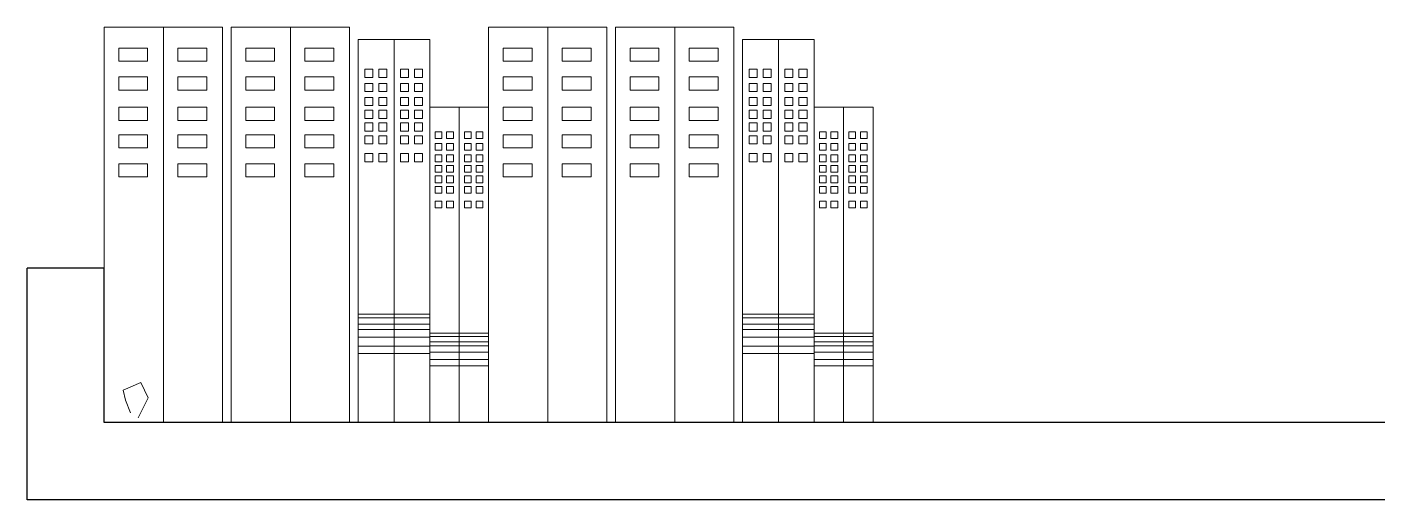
# Model space of a CAD drawing. Header units: millimetres. Extents: x 71641 to 191108, y -23091 to 29972.
# Drawn here: x 157133 to 158007, y -17632 to -17326 of the extents above; entities that cross this region are included whole.
import ezdxf

# ---------------------------------------------------------------- set-up
doc = ezdxf.new("R2010")
doc.units = ezdxf.units.MM
doc.layers.add('10', color=2, linetype='Continuous')
doc.layers.add('8', color=8, linetype='Continuous', lineweight=0)

msp = doc.modelspace()

# ---------------------------------------------------------------- linework, layer by layer
at = {"color": 3}
for p, q in [((157183.36, -17482.2), (157133.36, -17482.2)), ((157133.36, -17632.2), (157133.36, -17482.2)), ((157183.36, -17582.2), (157183.36, -17482.2)), ((157183.36, -17582.2), (157183.36, -17482.2)), ((159083.36, -17582.2), (157183.36, -17582.2)), ((159133.36, -17632.2), (157133.36, -17632.2))]:
    msp.add_line(p, q, dxfattribs=at)
at = {"layer": '10'}
msp.add_line((157183.36, -17582.2), (157183.36, -17497.2), dxfattribs=at)
at = {"layer": '8'}
for p, q in [((157183.36, -17582.2), (157183.36, -17326.35)), ((157183.36, -17326.35), (157221.61, -17326.35)), ((157221.61, -17582.2), (157221.61, -17326.35)), ((157221.61, -17326.35), (157221.61, -17582.2)), ((157221.61, -17326.35), (157259.86, -17326.35)), ((157259.86, -17326.35), (157259.86, -17582.2)), ((157265.53, -17582.2), (157265.53, -17326.35)), ((157265.53, -17326.35), (157303.78, -17326.35)), ((157303.78, -17582.2), (157303.78, -17326.35)), ((157303.78, -17326.35), (157303.78, -17582.2)), ((157303.78, -17326.35), (157342.03, -17326.35)), ((157342.03, -17326.35), (157342.03, -17582.2)), ((157432.06, -17582.2), (157432.06, -17326.35)), ((157432.06, -17326.35), (157470.31, -17326.35)), ((157470.31, -17582.2), (157470.31, -17326.35)), ((157470.31, -17326.35), (157470.31, -17582.2)), ((157470.31, -17326.35), (157508.56, -17326.35)), ((157508.56, -17326.35), (157508.56, -17582.2)), ((157514.22, -17582.2), (157514.22, -17326.35)), ((157514.22, -17326.35), (157552.47, -17326.35)), ((157552.47, -17582.2), (157552.47, -17326.35)), ((157552.47, -17326.35), (157552.47, -17582.2)), ((157552.47, -17326.35), (157590.72, -17326.35)), ((157590.72, -17326.35), (157590.72, -17582.2)), ((157192.71, -17339.95), (157211.41, -17339.95)), ((157192.71, -17348.45), (157192.71, -17339.95)), ((157211.41, -17339.95), (157211.41, -17348.45)), ((157230.96, -17339.95), (157249.66, -17339.95)), ((157230.96, -17348.45), (157230.96, -17339.95)), ((157249.66, -17339.95), (157249.66, -17348.45)), ((157274.88, -17339.95), (157293.58, -17339.95)), ((157274.88, -17348.45), (157274.88, -17339.95)), ((157293.58, -17339.95), (157293.58, -17348.45)), ((157313.13, -17339.95), (157331.83, -17339.95)), ((157313.13, -17348.45), (157313.13, -17339.95)), ((157331.83, -17339.95), (157331.83, -17348.45)), ((157347.71, -17582.2), (157347.71, -17334.34)), ((157347.71, -17334.34), (157370.85, -17334.34)), ((157370.85, -17334.34), (157370.85, -17582.2)), ((157370.85, -17582.2), (157370.85, -17334.34)), ((157370.85, -17334.34), (157393.98, -17334.34)), ((157393.98, -17334.34), (157393.98, -17582.2)), ((157441.41, -17339.95), (157460.11, -17339.95)), ((157441.41, -17348.45), (157441.41, -17339.95)), ((157460.11, -17339.95), (157460.11, -17348.45)), ((157479.66, -17339.95), (157498.36, -17339.95)), ((157479.66, -17348.45), (157479.66, -17339.95)), ((157498.36, -17339.95), (157498.36, -17348.45)), ((157523.57, -17339.95), (157542.27, -17339.95)), ((157523.57, -17348.45), (157523.57, -17339.95)), ((157542.27, -17339.95), (157542.27, -17348.45)), ((157561.82, -17339.95), (157580.52, -17339.95)), ((157561.82, -17348.45), (157561.82, -17339.95)), ((157580.52, -17339.95), (157580.52, -17348.45)), ((157596.41, -17582.2), (157596.41, -17334.34)), ((157596.41, -17334.34), (157619.54, -17334.34)), ((157619.54, -17334.34), (157619.54, -17582.2)), ((157619.54, -17582.2), (157619.54, -17334.34)), ((157619.54, -17334.34), (157642.67, -17334.34)), ((157642.67, -17334.34), (157642.67, -17582.2)), ((157211.41, -17348.45), (157192.71, -17348.45)), ((157249.66, -17348.45), (157230.96, -17348.45)), ((157293.58, -17348.45), (157274.88, -17348.45)), ((157331.83, -17348.45), (157313.13, -17348.45)), ((157460.11, -17348.45), (157441.41, -17348.45)), ((157498.36, -17348.45), (157479.66, -17348.45)), ((157542.27, -17348.45), (157523.57, -17348.45)), ((157580.52, -17348.45), (157561.82, -17348.45)), ((157192.71, -17358.65), (157211.41, -17358.65)), ((157192.71, -17367.15), (157192.71, -17358.65)), ((157211.41, -17358.65), (157211.41, -17367.15)), ((157230.96, -17358.65), (157249.66, -17358.65)), ((157230.96, -17367.15), (157230.96, -17358.65)), ((157249.66, -17358.65), (157249.66, -17367.15)), ((157274.88, -17358.65), (157293.58, -17358.65)), ((157274.88, -17367.15), (157274.88, -17358.65)), ((157293.58, -17358.65), (157293.58, -17367.15)), ((157313.13, -17358.65), (157331.83, -17358.65)), ((157313.13, -17367.15), (157313.13, -17358.65)), ((157331.83, -17358.65), (157331.83, -17367.15)), ((157351.84, -17358.96), (157351.84, -17353.67)), ((157351.84, -17353.67), (157357.13, -17353.67)), ((157357.13, -17358.96), (157351.84, -17358.96)), ((157357.13, -17353.67), (157357.13, -17358.96)), ((157360.93, -17358.96), (157360.93, -17353.67)), ((157360.93, -17353.67), (157366.22, -17353.67)), ((157366.22, -17358.96), (157360.93, -17358.96)), ((157366.22, -17353.67), (157366.22, -17358.96)), ((157374.98, -17358.96), (157374.98, -17353.67)), ((157374.98, -17353.67), (157380.26, -17353.67)), ((157380.26, -17358.96), (157374.98, -17358.96)), ((157380.26, -17353.67), (157380.26, -17358.96)), ((157384.06, -17358.96), (157384.06, -17353.67)), ((157384.06, -17353.67), (157389.35, -17353.67)), ((157389.35, -17358.96), (157384.06, -17358.96)), ((157389.35, -17353.67), (157389.35, -17358.96)), ((157441.41, -17358.65), (157460.11, -17358.65)), ((157441.41, -17367.15), (157441.41, -17358.65)), ((157460.11, -17358.65), (157460.11, -17367.15)), ((157479.66, -17358.65), (157498.36, -17358.65)), ((157479.66, -17367.15), (157479.66, -17358.65)), ((157498.36, -17358.65), (157498.36, -17367.15)), ((157523.57, -17358.65), (157542.27, -17358.65)), ((157523.57, -17367.15), (157523.57, -17358.65)), ((157542.27, -17358.65), (157542.27, -17367.15)), ((157561.82, -17358.65), (157580.52, -17358.65)), ((157561.82, -17367.15), (157561.82, -17358.65)), ((157580.52, -17358.65), (157580.52, -17367.15)), ((157600.54, -17358.96), (157600.54, -17353.67)), ((157600.54, -17353.67), (157605.83, -17353.67)), ((157605.83, -17358.96), (157600.54, -17358.96)), ((157605.83, -17353.67), (157605.83, -17358.96)), ((157609.63, -17358.96), (157609.63, -17353.67)), ((157609.63, -17353.67), (157614.91, -17353.67)), ((157614.91, -17358.96), (157609.63, -17358.96)), ((157614.91, -17353.67), (157614.91, -17358.96)), ((157623.67, -17353.67), (157628.96, -17353.67)), ((157623.67, -17358.96), (157623.67, -17353.67)), ((157628.96, -17358.96), (157623.67, -17358.96)), ((157628.96, -17353.67), (157628.96, -17358.96)), ((157632.76, -17358.96), (157632.76, -17353.67)), ((157632.76, -17353.67), (157638.05, -17353.67)), ((157638.05, -17358.96), (157632.76, -17358.96)), ((157638.05, -17353.67), (157638.05, -17358.96)), ((157211.41, -17367.15), (157192.71, -17367.15)), ((157249.66, -17367.15), (157230.96, -17367.15)), ((157293.58, -17367.15), (157274.88, -17367.15)), ((157331.83, -17367.15), (157313.13, -17367.15)), ((157351.84, -17362.76), (157357.13, -17362.76)), ((157351.84, -17368.05), (157351.84, -17362.76)), ((157357.13, -17368.05), (157351.84, -17368.05)), ((157357.13, -17362.76), (157357.13, -17368.05)), ((157360.93, -17368.05), (157360.93, -17362.76)), ((157360.93, -17362.76), (157366.22, -17362.76)), ((157366.22, -17368.05), (157360.93, -17368.05)), ((157366.22, -17362.76), (157366.22, -17368.05)), ((157374.98, -17362.76), (157380.26, -17362.76)), ((157374.98, -17368.05), (157374.98, -17362.76)), ((157380.26, -17368.05), (157374.98, -17368.05)), ((157380.26, -17362.76), (157380.26, -17368.05)), ((157384.06, -17362.76), (157389.35, -17362.76)), ((157384.06, -17368.05), (157384.06, -17362.76)), ((157389.35, -17368.05), (157384.06, -17368.05)), ((157389.35, -17362.76), (157389.35, -17368.05)), ((157460.11, -17367.15), (157441.41, -17367.15)), ((157498.36, -17367.15), (157479.66, -17367.15)), ((157542.27, -17367.15), (157523.57, -17367.15)), ((157580.52, -17367.15), (157561.82, -17367.15)), ((157600.54, -17362.76), (157605.83, -17362.76)), ((157600.54, -17368.05), (157600.54, -17362.76)), ((157605.83, -17368.05), (157600.54, -17368.05)), ((157605.83, -17362.76), (157605.83, -17368.05)), ((157609.63, -17368.05), (157609.63, -17362.76)), ((157609.63, -17362.76), (157614.91, -17362.76)), ((157614.91, -17368.05), (157609.63, -17368.05)), ((157614.91, -17362.76), (157614.91, -17368.05)), ((157623.67, -17362.76), (157628.96, -17362.76)), ((157623.67, -17368.05), (157623.67, -17362.76)), ((157628.96, -17368.05), (157623.67, -17368.05)), ((157628.96, -17362.76), (157628.96, -17368.05)), ((157632.76, -17362.76), (157638.05, -17362.76)), ((157632.76, -17368.05), (157632.76, -17362.76)), ((157638.05, -17368.05), (157632.76, -17368.05)), ((157638.05, -17362.76), (157638.05, -17368.05)), ((157351.84, -17371.85), (157357.13, -17371.85)), ((157351.84, -17377.14), (157351.84, -17371.85)), ((157357.13, -17377.14), (157351.84, -17377.14)), ((157357.13, -17371.85), (157357.13, -17377.14)), ((157360.93, -17377.14), (157360.93, -17371.85)), ((157360.93, -17371.85), (157366.22, -17371.85)), ((157366.22, -17377.14), (157360.93, -17377.14)), ((157366.22, -17371.85), (157366.22, -17377.14)), ((157374.98, -17371.85), (157380.26, -17371.85)), ((157374.98, -17377.14), (157374.98, -17371.85)), ((157380.26, -17377.14), (157374.98, -17377.14)), ((157380.26, -17371.85), (157380.26, -17377.14)), ((157384.06, -17371.85), (157389.35, -17371.85)), ((157384.06, -17377.14), (157384.06, -17371.85)), ((157389.35, -17377.14), (157384.06, -17377.14)), ((157389.35, -17371.85), (157389.35, -17377.14)), ((157600.54, -17371.85), (157605.83, -17371.85)), ((157600.54, -17377.14), (157600.54, -17371.85)), ((157605.83, -17377.14), (157600.54, -17377.14)), ((157605.83, -17371.85), (157605.83, -17377.14)), ((157609.63, -17377.14), (157609.63, -17371.85)), ((157609.63, -17371.85), (157614.91, -17371.85)), ((157614.91, -17377.14), (157609.63, -17377.14)), ((157614.91, -17371.85), (157614.91, -17377.14)), ((157623.67, -17371.85), (157628.96, -17371.85)), ((157623.67, -17377.14), (157623.67, -17371.85)), ((157628.96, -17377.14), (157623.67, -17377.14)), ((157628.96, -17371.85), (157628.96, -17377.14)), ((157632.76, -17371.85), (157638.05, -17371.85)), ((157632.76, -17377.14), (157632.76, -17371.85)), ((157638.05, -17377.14), (157632.76, -17377.14)), ((157638.05, -17371.85), (157638.05, -17377.14)), ((157192.71, -17386.7), (157192.71, -17378.2)), ((157192.71, -17378.2), (157211.41, -17378.2)), ((157211.41, -17378.2), (157211.41, -17386.7)), ((157230.96, -17386.7), (157230.96, -17378.2)), ((157230.96, -17378.2), (157249.66, -17378.2)), ((157249.66, -17378.2), (157249.66, -17386.7)), ((157274.88, -17378.2), (157293.58, -17378.2)), ((157274.88, -17386.7), (157274.88, -17378.2)), ((157293.58, -17378.2), (157293.58, -17386.7)), ((157313.13, -17378.2), (157331.83, -17378.2)), ((157313.13, -17386.7), (157313.13, -17378.2)), ((157331.83, -17378.2), (157331.83, -17386.7)), ((157351.84, -17380.11), (157357.13, -17380.11)), ((157351.84, -17385.4), (157351.84, -17380.11)), ((157357.13, -17385.4), (157351.84, -17385.4)), ((157357.13, -17380.11), (157357.13, -17385.4)), ((157360.93, -17385.4), (157360.93, -17380.11)), ((157360.93, -17380.11), (157366.22, -17380.11)), ((157366.22, -17385.4), (157360.93, -17385.4)), ((157366.22, -17380.11), (157366.22, -17385.4)), ((157374.98, -17380.11), (157380.26, -17380.11)), ((157374.98, -17385.4), (157374.98, -17380.11)), ((157380.26, -17385.4), (157374.98, -17385.4)), ((157380.26, -17380.11), (157380.26, -17385.4)), ((157384.06, -17380.11), (157389.35, -17380.11)), ((157384.06, -17385.4), (157384.06, -17380.11)), ((157389.35, -17385.4), (157384.06, -17385.4)), ((157389.35, -17380.11), (157389.35, -17385.4)), ((157393.98, -17582.2), (157393.98, -17378.2)), ((157393.98, -17378.2), (157413.02, -17378.2)), ((157413.02, -17378.2), (157413.02, -17582.2)), ((157413.02, -17582.2), (157413.02, -17378.2)), ((157413.02, -17378.2), (157432.06, -17378.2)), ((157432.06, -17378.2), (157432.06, -17582.2)), ((157441.41, -17386.7), (157441.41, -17378.2)), ((157441.41, -17378.2), (157460.11, -17378.2)), ((157460.11, -17378.2), (157460.11, -17386.7)), ((157479.66, -17386.7), (157479.66, -17378.2)), ((157479.66, -17378.2), (157498.36, -17378.2)), ((157498.36, -17378.2), (157498.36, -17386.7)), ((157523.57, -17378.2), (157542.27, -17378.2)), ((157523.57, -17386.7), (157523.57, -17378.2)), ((157542.27, -17378.2), (157542.27, -17386.7)), ((157561.82, -17378.2), (157580.52, -17378.2)), ((157561.82, -17386.7), (157561.82, -17378.2)), ((157580.52, -17378.2), (157580.52, -17386.7)), ((157600.54, -17380.11), (157605.83, -17380.11)), ((157600.54, -17385.4), (157600.54, -17380.11)), ((157605.83, -17385.4), (157600.54, -17385.4)), ((157605.83, -17380.11), (157605.83, -17385.4)), ((157609.63, -17385.4), (157609.63, -17380.11)), ((157609.63, -17380.11), (157614.91, -17380.11)), ((157614.91, -17385.4), (157609.63, -17385.4)), ((157614.91, -17380.11), (157614.91, -17385.4)), ((157623.67, -17380.11), (157628.96, -17380.11)), ((157623.67, -17385.4), (157623.67, -17380.11)), ((157628.96, -17385.4), (157623.67, -17385.4)), ((157628.96, -17380.11), (157628.96, -17385.4)), ((157632.76, -17380.11), (157638.05, -17380.11)), ((157632.76, -17385.4), (157632.76, -17380.11)), ((157638.05, -17385.4), (157632.76, -17385.4)), ((157638.05, -17380.11), (157638.05, -17385.4)), ((157642.67, -17582.2), (157642.67, -17378.2)), ((157642.67, -17378.2), (157661.71, -17378.2)), ((157661.71, -17378.2), (157661.71, -17582.2)), ((157661.71, -17582.2), (157661.71, -17378.2)), ((157661.71, -17378.2), (157680.75, -17378.2)), ((157680.75, -17378.2), (157680.75, -17582.2)), ((157211.41, -17386.7), (157192.71, -17386.7)), ((157249.66, -17386.7), (157230.96, -17386.7)), ((157293.58, -17386.7), (157274.88, -17386.7)), ((157331.83, -17386.7), (157313.13, -17386.7)), ((157351.84, -17388.37), (157357.13, -17388.37)), ((157351.84, -17393.66), (157351.84, -17388.37)), ((157357.13, -17393.66), (157351.84, -17393.66)), ((157357.13, -17388.37), (157357.13, -17393.66)), ((157360.93, -17393.66), (157360.93, -17388.37)), ((157360.93, -17388.37), (157366.22, -17388.37)), ((157366.22, -17393.66), (157360.93, -17393.66)), ((157366.22, -17388.37), (157366.22, -17393.66)), ((157374.98, -17388.37), (157380.26, -17388.37)), ((157374.98, -17393.66), (157374.98, -17388.37)), ((157380.26, -17393.66), (157374.98, -17393.66)), ((157380.26, -17388.37), (157380.26, -17393.66)), ((157384.06, -17388.37), (157389.35, -17388.37)), ((157384.06, -17393.66), (157384.06, -17388.37)), ((157389.35, -17393.66), (157384.06, -17393.66)), ((157389.35, -17388.37), (157389.35, -17393.66)), ((157397.38, -17394.11), (157401.73, -17394.11)), ((157397.38, -17398.46), (157397.38, -17394.11)), ((157401.73, -17394.11), (157401.73, -17398.46)), ((157404.86, -17394.11), (157409.21, -17394.11)), ((157404.86, -17398.46), (157404.86, -17394.11)), ((157409.21, -17394.11), (157409.21, -17398.46)), ((157416.42, -17394.11), (157420.77, -17394.11)), ((157416.42, -17398.46), (157416.42, -17394.11)), ((157420.77, -17394.11), (157420.77, -17398.46)), ((157423.9, -17394.11), (157428.25, -17394.11)), ((157423.9, -17398.46), (157423.9, -17394.11)), ((157428.25, -17394.11), (157428.25, -17398.46)), ((157460.11, -17386.7), (157441.41, -17386.7)), ((157498.36, -17386.7), (157479.66, -17386.7)), ((157542.27, -17386.7), (157523.57, -17386.7)), ((157580.52, -17386.7), (157561.82, -17386.7)), ((157600.54, -17388.37), (157605.83, -17388.37)), ((157600.54, -17393.66), (157600.54, -17388.37)), ((157605.83, -17393.66), (157600.54, -17393.66)), ((157605.83, -17388.37), (157605.83, -17393.66)), ((157609.63, -17393.66), (157609.63, -17388.37)), ((157609.63, -17388.37), (157614.91, -17388.37)), ((157614.91, -17393.66), (157609.63, -17393.66)), ((157614.91, -17388.37), (157614.91, -17393.66)), ((157623.67, -17388.37), (157628.96, -17388.37)), ((157623.67, -17393.66), (157623.67, -17388.37)), ((157628.96, -17393.66), (157623.67, -17393.66)), ((157628.96, -17388.37), (157628.96, -17393.66)), ((157632.76, -17388.37), (157638.05, -17388.37)), ((157632.76, -17393.66), (157632.76, -17388.37)), ((157638.05, -17393.66), (157632.76, -17393.66)), ((157638.05, -17388.37), (157638.05, -17393.66)), ((157646.07, -17394.11), (157650.43, -17394.11)), ((157646.07, -17398.46), (157646.07, -17394.11)), ((157650.43, -17394.11), (157650.43, -17398.46)), ((157653.55, -17394.11), (157657.91, -17394.11)), ((157653.55, -17398.46), (157653.55, -17394.11)), ((157657.91, -17394.11), (157657.91, -17398.46)), ((157665.11, -17394.11), (157669.47, -17394.11)), ((157665.11, -17398.46), (157665.11, -17394.11)), ((157669.47, -17394.11), (157669.47, -17398.46)), ((157672.59, -17394.11), (157676.95, -17394.11)), ((157672.59, -17398.46), (157672.59, -17394.11)), ((157676.95, -17394.11), (157676.95, -17398.46)), ((157192.71, -17404.55), (157192.71, -17396.05)), ((157192.71, -17396.05), (157211.41, -17396.05)), ((157211.41, -17396.05), (157211.41, -17404.55)), ((157230.96, -17404.55), (157230.96, -17396.05)), ((157230.96, -17396.05), (157249.66, -17396.05)), ((157249.66, -17396.05), (157249.66, -17404.55)), ((157274.88, -17396.05), (157293.58, -17396.05)), ((157274.88, -17404.55), (157274.88, -17396.05)), ((157293.58, -17396.05), (157293.58, -17404.55)), ((157313.13, -17404.55), (157313.13, -17396.05)), ((157313.13, -17396.05), (157331.83, -17396.05)), ((157331.83, -17396.05), (157331.83, -17404.55)), ((157351.84, -17401.92), (157351.84, -17396.63)), ((157351.84, -17396.63), (157357.13, -17396.63)), ((157357.13, -17401.92), (157351.84, -17401.92)), ((157357.13, -17396.63), (157357.13, -17401.92)), ((157360.93, -17401.92), (157360.93, -17396.63)), ((157360.93, -17396.63), (157366.22, -17396.63)), ((157366.22, -17401.92), (157360.93, -17401.92)), ((157366.22, -17396.63), (157366.22, -17401.92)), ((157374.98, -17401.92), (157374.98, -17396.63)), ((157374.98, -17396.63), (157380.26, -17396.63)), ((157380.26, -17401.92), (157374.98, -17401.92)), ((157380.26, -17396.63), (157380.26, -17401.92)), ((157384.06, -17401.92), (157384.06, -17396.63)), ((157384.06, -17396.63), (157389.35, -17396.63)), ((157389.35, -17401.92), (157384.06, -17401.92)), ((157389.35, -17396.63), (157389.35, -17401.92)), ((157401.73, -17398.46), (157397.38, -17398.46)), ((157397.38, -17401.59), (157401.73, -17401.59)), ((157397.38, -17405.94), (157397.38, -17401.59)), ((157401.73, -17401.59), (157401.73, -17405.94)), ((157409.21, -17398.46), (157404.86, -17398.46)), ((157404.86, -17401.59), (157409.21, -17401.59)), ((157404.86, -17405.94), (157404.86, -17401.59)), ((157409.21, -17401.59), (157409.21, -17405.94)), ((157420.77, -17398.46), (157416.42, -17398.46)), ((157416.42, -17401.59), (157420.77, -17401.59)), ((157416.42, -17405.94), (157416.42, -17401.59)), ((157420.77, -17401.59), (157420.77, -17405.94)), ((157428.25, -17398.46), (157423.9, -17398.46)), ((157423.9, -17401.59), (157428.25, -17401.59)), ((157423.9, -17405.94), (157423.9, -17401.59)), ((157428.25, -17401.59), (157428.25, -17405.94)), ((157441.41, -17404.55), (157441.41, -17396.05)), ((157441.41, -17396.05), (157460.11, -17396.05)), ((157460.11, -17396.05), (157460.11, -17404.55)), ((157479.66, -17404.55), (157479.66, -17396.05)), ((157479.66, -17396.05), (157498.36, -17396.05)), ((157498.36, -17396.05), (157498.36, -17404.55)), ((157523.57, -17396.05), (157542.27, -17396.05)), ((157523.57, -17404.55), (157523.57, -17396.05)), ((157542.27, -17396.05), (157542.27, -17404.55)), ((157561.82, -17404.55), (157561.82, -17396.05)), ((157561.82, -17396.05), (157580.52, -17396.05)), ((157580.52, -17396.05), (157580.52, -17404.55)), ((157600.54, -17401.92), (157600.54, -17396.63)), ((157600.54, -17396.63), (157605.83, -17396.63)), ((157605.83, -17401.92), (157600.54, -17401.92)), ((157605.83, -17396.63), (157605.83, -17401.92)), ((157609.63, -17401.92), (157609.63, -17396.63)), ((157609.63, -17396.63), (157614.91, -17396.63)), ((157614.91, -17401.92), (157609.63, -17401.92)), ((157614.91, -17396.63), (157614.91, -17401.92)), ((157623.67, -17396.63), (157628.96, -17396.63)), ((157623.67, -17401.92), (157623.67, -17396.63)), ((157628.96, -17401.92), (157623.67, -17401.92)), ((157628.96, -17396.63), (157628.96, -17401.92)), ((157632.76, -17401.92), (157632.76, -17396.63)), ((157632.76, -17396.63), (157638.05, -17396.63)), ((157638.05, -17401.92), (157632.76, -17401.92)), ((157638.05, -17396.63), (157638.05, -17401.92)), ((157650.43, -17398.46), (157646.07, -17398.46)), ((157646.07, -17401.59), (157650.43, -17401.59)), ((157646.07, -17405.94), (157646.07, -17401.59)), ((157650.43, -17401.59), (157650.43, -17405.94)), ((157657.91, -17398.46), (157653.55, -17398.46)), ((157653.55, -17401.59), (157657.91, -17401.59)), ((157653.55, -17405.94), (157653.55, -17401.59)), ((157657.91, -17401.59), (157657.91, -17405.94)), ((157669.47, -17398.46), (157665.11, -17398.46)), ((157665.11, -17401.59), (157669.47, -17401.59)), ((157665.11, -17405.94), (157665.11, -17401.59)), ((157669.47, -17401.59), (157669.47, -17405.94)), ((157676.95, -17398.46), (157672.59, -17398.46)), ((157672.59, -17401.59), (157676.95, -17401.59)), ((157672.59, -17405.94), (157672.59, -17401.59)), ((157676.95, -17401.59), (157676.95, -17405.94)), ((157211.41, -17404.55), (157192.71, -17404.55)), ((157249.66, -17404.55), (157230.96, -17404.55)), ((157293.58, -17404.55), (157274.88, -17404.55)), ((157331.83, -17404.55), (157313.13, -17404.55)), ((157351.84, -17408.2), (157357.13, -17408.2)), ((157351.84, -17413.49), (157351.84, -17408.2)), ((157357.13, -17408.2), (157357.13, -17413.49)), ((157360.93, -17413.49), (157360.93, -17408.2)), ((157360.93, -17408.2), (157366.22, -17408.2)), ((157366.22, -17408.2), (157366.22, -17413.49)), ((157374.98, -17408.2), (157380.26, -17408.2)), ((157374.98, -17413.49), (157374.98, -17408.2)), ((157380.26, -17408.2), (157380.26, -17413.49)), ((157384.06, -17408.2), (157389.35, -17408.2)), ((157384.06, -17413.49), (157384.06, -17408.2)), ((157389.35, -17408.2), (157389.35, -17413.49)), ((157401.73, -17405.94), (157397.38, -17405.94)), ((157397.38, -17409.07), (157401.73, -17409.07)), ((157397.38, -17413.42), (157397.38, -17409.07)), ((157401.73, -17409.07), (157401.73, -17413.42)), ((157409.21, -17405.94), (157404.86, -17405.94)), ((157404.86, -17409.07), (157409.21, -17409.07)), ((157404.86, -17413.42), (157404.86, -17409.07)), ((157409.21, -17409.07), (157409.21, -17413.42)), ((157420.77, -17405.94), (157416.42, -17405.94)), ((157416.42, -17409.07), (157420.77, -17409.07)), ((157416.42, -17413.42), (157416.42, -17409.07)), ((157420.77, -17409.07), (157420.77, -17413.42)), ((157428.25, -17405.94), (157423.9, -17405.94)), ((157423.9, -17409.07), (157428.25, -17409.07)), ((157423.9, -17413.42), (157423.9, -17409.07)), ((157428.25, -17409.07), (157428.25, -17413.42)), ((157460.11, -17404.55), (157441.41, -17404.55)), ((157498.36, -17404.55), (157479.66, -17404.55)), ((157542.27, -17404.55), (157523.57, -17404.55)), ((157580.52, -17404.55), (157561.82, -17404.55)), ((157600.54, -17408.2), (157605.83, -17408.2)), ((157600.54, -17413.49), (157600.54, -17408.2)), ((157605.83, -17408.2), (157605.83, -17413.49)), ((157609.63, -17413.49), (157609.63, -17408.2)), ((157609.63, -17408.2), (157614.91, -17408.2)), ((157614.91, -17408.2), (157614.91, -17413.49)), ((157623.67, -17408.2), (157628.96, -17408.2)), ((157623.67, -17413.49), (157623.67, -17408.2)), ((157628.96, -17408.2), (157628.96, -17413.49)), ((157632.76, -17408.2), (157638.05, -17408.2)), ((157632.76, -17413.49), (157632.76, -17408.2)), ((157638.05, -17408.2), (157638.05, -17413.49)), ((157650.43, -17405.94), (157646.07, -17405.94)), ((157646.07, -17409.07), (157650.43, -17409.07)), ((157646.07, -17413.42), (157646.07, -17409.07)), ((157650.43, -17409.07), (157650.43, -17413.42)), ((157657.91, -17405.94), (157653.55, -17405.94)), ((157653.55, -17409.07), (157657.91, -17409.07)), ((157653.55, -17413.42), (157653.55, -17409.07)), ((157657.91, -17409.07), (157657.91, -17413.42)), ((157669.47, -17405.94), (157665.11, -17405.94)), ((157665.11, -17409.07), (157669.47, -17409.07)), ((157665.11, -17413.42), (157665.11, -17409.07)), ((157669.47, -17409.07), (157669.47, -17413.42)), ((157676.95, -17405.94), (157672.59, -17405.94)), ((157672.59, -17409.07), (157676.95, -17409.07)), ((157672.59, -17413.42), (157672.59, -17409.07)), ((157676.95, -17409.07), (157676.95, -17413.42)), ((157192.71, -17414.75), (157211.41, -17414.75)), ((157192.71, -17423.25), (157192.71, -17414.75)), ((157211.41, -17414.75), (157211.41, -17423.25)), ((157230.96, -17414.75), (157249.66, -17414.75)), ((157230.96, -17423.25), (157230.96, -17414.75)), ((157249.66, -17414.75), (157249.66, -17423.25)), ((157274.88, -17414.75), (157293.58, -17414.75)), ((157274.88, -17423.25), (157274.88, -17414.75)), ((157293.58, -17414.75), (157293.58, -17423.25)), ((157313.13, -17414.75), (157331.83, -17414.75)), ((157313.13, -17423.25), (157313.13, -17414.75)), ((157331.83, -17414.75), (157331.83, -17423.25)), ((157357.13, -17413.49), (157351.84, -17413.49)), ((157366.22, -17413.49), (157360.93, -17413.49)), ((157380.26, -17413.49), (157374.98, -17413.49)), ((157389.35, -17413.49), (157384.06, -17413.49)), ((157401.73, -17413.42), (157397.38, -17413.42)), ((157397.38, -17415.87), (157401.73, -17415.87)), ((157397.38, -17420.22), (157397.38, -17415.87)), ((157401.73, -17420.22), (157397.38, -17420.22)), ((157401.73, -17415.87), (157401.73, -17420.22)), ((157409.21, -17413.42), (157404.86, -17413.42)), ((157404.86, -17415.87), (157409.21, -17415.87)), ((157404.86, -17420.22), (157404.86, -17415.87)), ((157409.21, -17420.22), (157404.86, -17420.22)), ((157409.21, -17415.87), (157409.21, -17420.22)), ((157420.77, -17413.42), (157416.42, -17413.42)), ((157416.42, -17415.87), (157420.77, -17415.87)), ((157416.42, -17420.22), (157416.42, -17415.87)), ((157420.77, -17420.22), (157416.42, -17420.22)), ((157420.77, -17415.87), (157420.77, -17420.22)), ((157428.25, -17413.42), (157423.9, -17413.42)), ((157423.9, -17415.87), (157428.25, -17415.87)), ((157423.9, -17420.22), (157423.9, -17415.87)), ((157428.25, -17420.22), (157423.9, -17420.22)), ((157428.25, -17415.87), (157428.25, -17420.22)), ((157441.41, -17414.75), (157460.11, -17414.75)), ((157441.41, -17423.25), (157441.41, -17414.75)), ((157460.11, -17414.75), (157460.11, -17423.25)), ((157479.66, -17414.75), (157498.36, -17414.75)), ((157479.66, -17423.25), (157479.66, -17414.75)), ((157498.36, -17414.75), (157498.36, -17423.25)), ((157523.57, -17414.75), (157542.27, -17414.75)), ((157523.57, -17423.25), (157523.57, -17414.75)), ((157542.27, -17414.75), (157542.27, -17423.25)), ((157561.82, -17414.75), (157580.52, -17414.75)), ((157561.82, -17423.25), (157561.82, -17414.75)), ((157580.52, -17414.75), (157580.52, -17423.25)), ((157605.83, -17413.49), (157600.54, -17413.49)), ((157614.91, -17413.49), (157609.63, -17413.49)), ((157628.96, -17413.49), (157623.67, -17413.49)), ((157638.05, -17413.49), (157632.76, -17413.49)), ((157650.43, -17413.42), (157646.07, -17413.42)), ((157646.07, -17415.87), (157650.43, -17415.87)), ((157646.07, -17420.22), (157646.07, -17415.87)), ((157650.43, -17420.22), (157646.07, -17420.22)), ((157650.43, -17415.87), (157650.43, -17420.22)), ((157657.91, -17413.42), (157653.55, -17413.42)), ((157653.55, -17415.87), (157657.91, -17415.87)), ((157653.55, -17420.22), (157653.55, -17415.87)), ((157657.91, -17420.22), (157653.55, -17420.22)), ((157657.91, -17415.87), (157657.91, -17420.22)), ((157669.47, -17413.42), (157665.11, -17413.42)), ((157665.11, -17415.87), (157669.47, -17415.87)), ((157665.11, -17420.22), (157665.11, -17415.87)), ((157669.47, -17420.22), (157665.11, -17420.22)), ((157669.47, -17415.87), (157669.47, -17420.22)), ((157676.95, -17413.42), (157672.59, -17413.42)), ((157672.59, -17415.87), (157676.95, -17415.87)), ((157672.59, -17420.22), (157672.59, -17415.87)), ((157676.95, -17420.22), (157672.59, -17420.22)), ((157676.95, -17415.87), (157676.95, -17420.22)), ((157211.41, -17423.25), (157192.71, -17423.25)), ((157249.66, -17423.25), (157230.96, -17423.25)), ((157293.58, -17423.25), (157274.88, -17423.25)), ((157331.83, -17423.25), (157313.13, -17423.25)), ((157397.38, -17427.02), (157397.38, -17422.67)), ((157397.38, -17422.67), (157401.73, -17422.67)), ((157401.73, -17427.02), (157397.38, -17427.02)), ((157397.38, -17429.47), (157401.73, -17429.47)), ((157397.38, -17433.82), (157397.38, -17429.47)), ((157401.73, -17422.67), (157401.73, -17427.02)), ((157401.73, -17429.47), (157401.73, -17433.82)), ((157404.86, -17427.02), (157404.86, -17422.67)), ((157404.86, -17422.67), (157409.21, -17422.67)), ((157409.21, -17427.02), (157404.86, -17427.02)), ((157404.86, -17429.47), (157409.21, -17429.47)), ((157404.86, -17433.82), (157404.86, -17429.47)), ((157409.21, -17422.67), (157409.21, -17427.02)), ((157409.21, -17429.47), (157409.21, -17433.82)), ((157416.42, -17427.02), (157416.42, -17422.67)), ((157416.42, -17422.67), (157420.77, -17422.67)), ((157420.77, -17427.02), (157416.42, -17427.02)), ((157416.42, -17429.47), (157420.77, -17429.47)), ((157416.42, -17433.82), (157416.42, -17429.47)), ((157420.77, -17422.67), (157420.77, -17427.02)), ((157420.77, -17429.47), (157420.77, -17433.82)), ((157423.9, -17427.02), (157423.9, -17422.67)), ((157423.9, -17422.67), (157428.25, -17422.67)), ((157428.25, -17427.02), (157423.9, -17427.02)), ((157423.9, -17429.47), (157428.25, -17429.47)), ((157423.9, -17433.82), (157423.9, -17429.47)), ((157428.25, -17422.67), (157428.25, -17427.02)), ((157428.25, -17429.47), (157428.25, -17433.82)), ((157460.11, -17423.25), (157441.41, -17423.25)), ((157498.36, -17423.25), (157479.66, -17423.25)), ((157542.27, -17423.25), (157523.57, -17423.25)), ((157580.52, -17423.25), (157561.82, -17423.25)), ((157646.07, -17427.02), (157646.07, -17422.67)), ((157646.07, -17422.67), (157650.43, -17422.67)), ((157650.43, -17427.02), (157646.07, -17427.02)), ((157646.07, -17429.47), (157650.43, -17429.47)), ((157646.07, -17433.82), (157646.07, -17429.47)), ((157650.43, -17422.67), (157650.43, -17427.02)), ((157650.43, -17429.47), (157650.43, -17433.82)), ((157653.55, -17427.02), (157653.55, -17422.67)), ((157653.55, -17422.67), (157657.91, -17422.67)), ((157657.91, -17427.02), (157653.55, -17427.02)), ((157653.55, -17429.47), (157657.91, -17429.47)), ((157653.55, -17433.82), (157653.55, -17429.47)), ((157657.91, -17422.67), (157657.91, -17427.02)), ((157657.91, -17429.47), (157657.91, -17433.82)), ((157665.11, -17427.02), (157665.11, -17422.67)), ((157665.11, -17422.67), (157669.47, -17422.67)), ((157669.47, -17427.02), (157665.11, -17427.02)), ((157665.11, -17429.47), (157669.47, -17429.47)), ((157665.11, -17433.82), (157665.11, -17429.47)), ((157669.47, -17422.67), (157669.47, -17427.02)), ((157669.47, -17429.47), (157669.47, -17433.82)), ((157672.59, -17427.02), (157672.59, -17422.67)), ((157672.59, -17422.67), (157676.95, -17422.67)), ((157676.95, -17427.02), (157672.59, -17427.02)), ((157672.59, -17429.47), (157676.95, -17429.47)), ((157672.59, -17433.82), (157672.59, -17429.47)), ((157676.95, -17422.67), (157676.95, -17427.02)), ((157676.95, -17429.47), (157676.95, -17433.82)), ((157401.73, -17433.82), (157397.38, -17433.82)), ((157409.21, -17433.82), (157404.86, -17433.82)), ((157420.77, -17433.82), (157416.42, -17433.82)), ((157428.25, -17433.82), (157423.9, -17433.82)), ((157650.43, -17433.82), (157646.07, -17433.82)), ((157657.91, -17433.82), (157653.55, -17433.82)), ((157669.47, -17433.82), (157665.11, -17433.82)), ((157676.95, -17433.82), (157672.59, -17433.82)), ((157397.38, -17438.99), (157401.73, -17438.99)), ((157397.38, -17443.34), (157397.38, -17438.99)), ((157401.73, -17443.34), (157397.38, -17443.34)), ((157401.73, -17438.99), (157401.73, -17443.34)), ((157404.86, -17438.99), (157409.21, -17438.99)), ((157404.86, -17443.34), (157404.86, -17438.99)), ((157409.21, -17443.34), (157404.86, -17443.34)), ((157409.21, -17438.99), (157409.21, -17443.34)), ((157416.42, -17438.99), (157420.77, -17438.99)), ((157416.42, -17443.34), (157416.42, -17438.99)), ((157420.77, -17443.34), (157416.42, -17443.34)), ((157420.77, -17438.99), (157420.77, -17443.34)), ((157423.9, -17438.99), (157428.25, -17438.99)), ((157423.9, -17443.34), (157423.9, -17438.99)), ((157428.25, -17443.34), (157423.9, -17443.34)), ((157428.25, -17438.99), (157428.25, -17443.34)), ((157646.07, -17438.99), (157650.43, -17438.99)), ((157646.07, -17443.34), (157646.07, -17438.99)), ((157650.43, -17443.34), (157646.07, -17443.34)), ((157650.43, -17438.99), (157650.43, -17443.34)), ((157653.55, -17438.99), (157657.91, -17438.99)), ((157653.55, -17443.34), (157653.55, -17438.99)), ((157657.91, -17443.34), (157653.55, -17443.34)), ((157657.91, -17438.99), (157657.91, -17443.34)), ((157665.11, -17438.99), (157669.47, -17438.99)), ((157665.11, -17443.34), (157665.11, -17438.99)), ((157669.47, -17443.34), (157665.11, -17443.34)), ((157669.47, -17438.99), (157669.47, -17443.34)), ((157672.59, -17438.99), (157676.95, -17438.99)), ((157672.59, -17443.34), (157672.59, -17438.99)), ((157676.95, -17443.34), (157672.59, -17443.34)), ((157676.95, -17438.99), (157676.95, -17443.34)), ((157370.85, -17511.97), (157347.71, -17511.97)), ((157370.85, -17514.45), (157347.71, -17514.45)), ((157393.98, -17511.97), (157370.85, -17511.97)), ((157393.98, -17514.45), (157370.85, -17514.45)), ((157619.54, -17511.97), (157596.41, -17511.97)), ((157619.54, -17514.45), (157596.41, -17514.45)), ((157642.67, -17511.97), (157619.54, -17511.97)), ((157642.67, -17514.45), (157619.54, -17514.45)), ((157370.85, -17518.58), (157347.71, -17518.58)), ((157370.85, -17521.89), (157347.71, -17521.89)), ((157393.98, -17518.58), (157370.85, -17518.58)), ((157393.98, -17521.89), (157370.85, -17521.89)), ((157413.02, -17524.4), (157393.98, -17524.4)), ((157432.06, -17524.4), (157413.02, -17524.4)), ((157619.54, -17518.58), (157596.41, -17518.58)), ((157619.54, -17521.89), (157596.41, -17521.89)), ((157642.67, -17518.58), (157619.54, -17518.58)), ((157642.67, -17521.89), (157619.54, -17521.89)), ((157661.71, -17524.4), (157642.67, -17524.4)), ((157680.75, -17524.4), (157661.71, -17524.4)), ((157370.85, -17526.84), (157347.71, -17526.84)), ((157370.85, -17532.63), (157347.71, -17532.63)), ((157393.98, -17526.84), (157370.85, -17526.84)), ((157393.98, -17532.63), (157370.85, -17532.63)), ((157413.02, -17526.44), (157393.98, -17526.44)), ((157413.02, -17529.84), (157393.98, -17529.84)), ((157413.02, -17532.56), (157393.98, -17532.56)), ((157432.06, -17526.44), (157413.02, -17526.44)), ((157432.06, -17529.84), (157413.02, -17529.84)), ((157432.06, -17532.56), (157413.02, -17532.56)), ((157619.54, -17526.84), (157596.41, -17526.84)), ((157619.54, -17532.63), (157596.41, -17532.63)), ((157642.67, -17526.84), (157619.54, -17526.84)), ((157642.67, -17532.63), (157619.54, -17532.63)), ((157661.71, -17526.44), (157642.67, -17526.44)), ((157661.71, -17529.84), (157642.67, -17529.84)), ((157661.71, -17532.56), (157642.67, -17532.56)), ((157680.75, -17526.44), (157661.71, -17526.44)), ((157680.75, -17529.84), (157661.71, -17529.84)), ((157680.75, -17532.56), (157661.71, -17532.56)), ((157370.85, -17537.58), (157347.71, -17537.58)), ((157393.98, -17537.58), (157370.85, -17537.58)), ((157413.02, -17536.64), (157393.98, -17536.64)), ((157413.02, -17541.4), (157393.98, -17541.4)), ((157432.06, -17536.64), (157413.02, -17536.64)), ((157432.06, -17541.4), (157413.02, -17541.4)), ((157619.54, -17537.58), (157596.41, -17537.58)), ((157642.67, -17537.58), (157619.54, -17537.58)), ((157661.71, -17536.64), (157642.67, -17536.64)), ((157661.71, -17541.4), (157642.67, -17541.4)), ((157680.75, -17536.64), (157661.71, -17536.64)), ((157680.75, -17541.4), (157661.71, -17541.4)), ((157413.02, -17545.48), (157393.98, -17545.48)), ((157432.06, -17545.48), (157413.02, -17545.48)), ((157661.71, -17545.48), (157642.67, -17545.48)), ((157680.75, -17545.48), (157661.71, -17545.48)), ((157342.03, -17582.2), (157303.78, -17582.2)), ((157370.85, -17582.2), (157347.71, -17582.2)), ((157393.98, -17582.2), (157370.85, -17582.2)), ((157413.02, -17582.2), (157393.98, -17582.2)), ((157432.06, -17582.2), (157413.02, -17582.2)), ((157470.31, -17582.2), (157432.06, -17582.2)), ((157508.56, -17582.2), (157470.31, -17582.2)), ((157552.47, -17582.2), (157514.22, -17582.2)), ((157590.72, -17582.2), (157552.47, -17582.2)), ((157619.54, -17582.2), (157596.41, -17582.2)), ((157642.67, -17582.2), (157619.54, -17582.2)), ((157661.71, -17582.2), (157642.67, -17582.2)), ((157680.75, -17582.2), (157661.71, -17582.2))]:
    msp.add_line(p, q, dxfattribs=at)
at = {"layer": '8', "color": 8}
for p, q in [((157221.61, -17582.2), (157183.36, -17582.2)), ((157259.86, -17582.2), (157221.61, -17582.2)), ((157303.78, -17582.2), (157265.53, -17582.2))]:
    msp.add_line(p, q, dxfattribs=at)
at = {"layer": '8'}
msp.add_lwpolyline([(157205.31, -17579.06), (157211.83, -17566.06), (157206.94, -17556.31), (157195.52, -17561.18), (157197.15, -17567.69), (157200.41, -17575.81)], dxfattribs=at)

doc.saveas('drawing.dxf')
